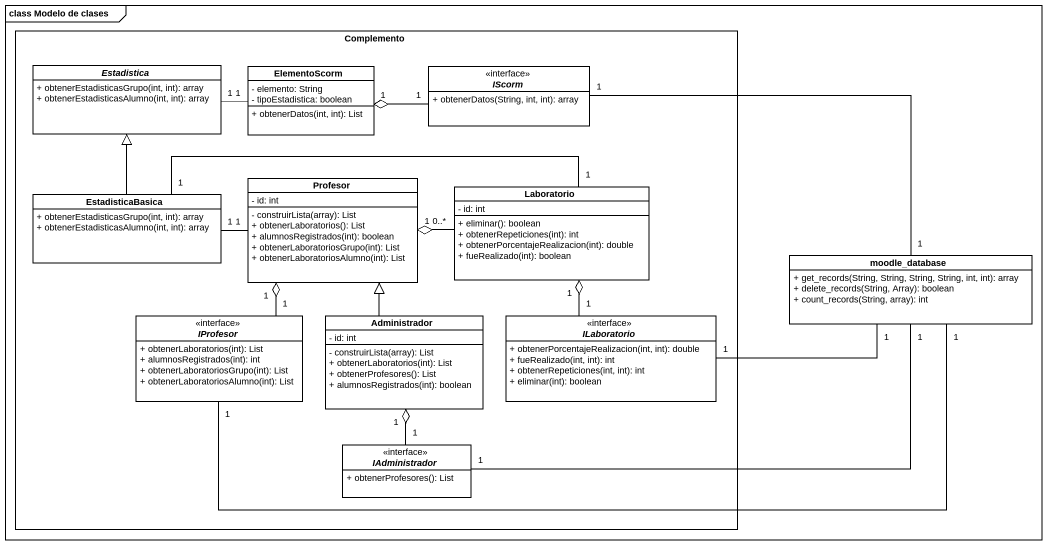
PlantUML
@startuml
mainframe class Modelo de clases
hide circle
hide empty members
skinparam classAttributeIconSize 0
rectangle Complemento {
  abstract class Estadistica {
    + obtenerEstadisticasGrupo(int, int): array
    + obtenerEstadisticasAlumno(int, int): array
  }
  class ElementoScorm {
    - elemento: String
    - tipoEstadistica: boolean
    + obtenerDatos(int, int): List
  }
  interface IScorm {
    + obtenerDatos(String, int, int): array
  }
  class EstadisticaBasica {
    + obtenerEstadisticasGrupo(int, int): array
    + obtenerEstadisticasAlumno(int, int): array
  }
  class Profesor {
    - id: int
    - construirLista(array): List
    + obtenerLaboratorios(): List
    + alumnosRegistrados(int): boolean
    + obtenerLaboratoriosGrupo(int): List
    + obtenerLaboratoriosAlumno(int): List
  }
  class Laboratorio {
    - id: int
    + eliminar(): boolean
    + obtenerRepeticiones(int): int
    + obtenerPorcentajeRealizacion(int): double
    + fueRealizado(int): boolean
  }
  interface IProfesor {
    + obtenerLaboratorios(int): List
    + alumnosRegistrados(int): int
    + obtenerLaboratoriosGrupo(int): List
    + obtenerLaboratoriosAlumno(int): List
  }
  class Administrador {
    - id: int
    - construirLista(array): List
    + obtenerLaboratorios(int): List
    + obtenerProfesores(): List
    + alumnosRegistrados(int): boolean
  }
  interface ILaboratorio {
    + obtenerPorcentajeRealizacion(int, int): double
    + fueRealizado(int, int): int
    + obtenerRepeticiones(int, int): int
    + eliminar(int): boolean
  }
  interface IAdministrador {
    + obtenerProfesores(): List
  }
}
class moodle_database {
  + get_records(String, String, String, String, int, int): array
  + delete_records(String, Array): boolean
  + count_records(String, array): int
}
ElementoScorm "1" -left- "1" Estadistica
IScorm "1" -left-o "1" ElementoScorm
IScorm "1" -right- "1" moodle_database
EstadisticaBasica -up-|> Estadistica
EstadisticaBasica "1" -right- "1" Profesor
Laboratorio "1" -left- "1" EstadisticaBasica
Laboratorio "0..*" -left-o "1" Profesor
IProfesor "1" -up-o "1" Profesor
IProfesor "1" -right- "1" moodle_database
Administrador -up-|> Profesor
ILaboratorio "1" -up-o "1" Laboratorio
ILaboratorio "1" -right- "1" moodle_database
IAdministrador "1" -right- "1" moodle_database
IAdministrador "1" -up-o "1" Administrador
@enduml
